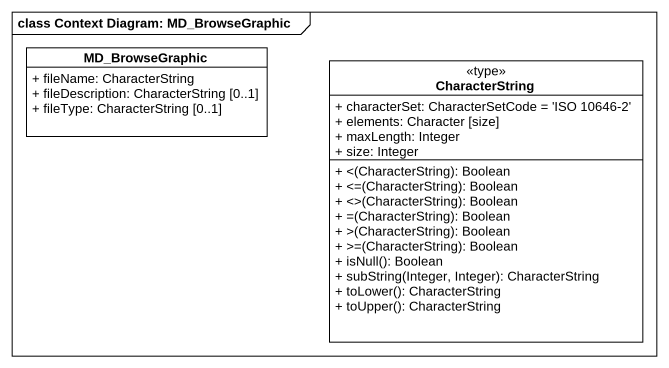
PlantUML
@startuml
mainframe class Context Diagram: MD_BrowseGraphic
hide circle
hide empty members
skinparam classAttributeIconSize 0
class MD_BrowseGraphic {
  + fileName: CharacterString
  + fileDescription: CharacterString [0..1]
  + fileType: CharacterString [0..1]
}
class CharacterString <<type>> {
  + characterSet: CharacterSetCode = 'ISO 10646-2'
  + elements: Character [size]
  + maxLength: Integer
  + size: Integer
  + <(CharacterString): Boolean
  + <=(CharacterString): Boolean
  + <>(CharacterString): Boolean
  + =(CharacterString): Boolean
  + >(CharacterString): Boolean
  + >=(CharacterString): Boolean
  + isNull(): Boolean
  + subString(Integer, Integer): CharacterString
  + toLower(): CharacterString
  + toUpper(): CharacterString
}
@enduml
